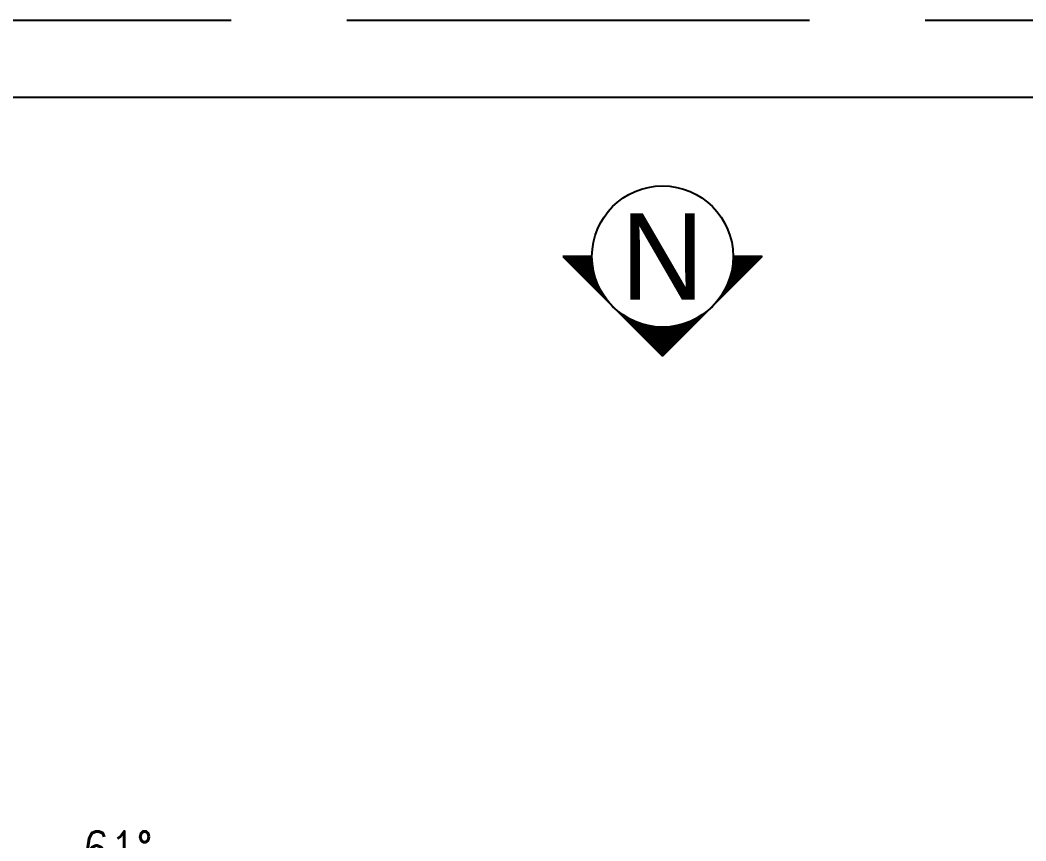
# Model space of a CAD drawing. Extents: x -1889 to 1550, y -1971 to 1122.
# Drawn here: x 543.1 to 699.6, y 772.2 to 900 of the extents above; entities that cross this region are included whole.
import ezdxf
from ezdxf.enums import TextEntityAlignment as Align

# ---------------------------------------------------------------- set-up
doc = ezdxf.new("R2010")
doc.units = 0
doc.header["$LTSCALE"] = 12
doc.header["$MEASUREMENT"] = 0
doc.linetypes.add('AM_ISO02W050', pattern=[7.5, 6, -1.5])
doc.layers.get('0').update_dxf_attribs({"linetype": 'CONTINUOUS'})
doc.layers.get('Defpoints').update_dxf_attribs({"linetype": 'CONTINUOUS'})
doc.layers.add('DIM', color=1, linetype='CONTINUOUS')
doc.styles.add('GOTHICE', font='gothice', dxfattribs={"height": 3})
doc.styles.add('ROMANS', font='ROMANS.shx', dxfattribs={"width": 0.85, "height": 5.76})

# ---------------------------------------------------------------- blocks, each defined once
blk = doc.blocks.new('*X42')
at = {"color": 0}
for p, q in [((457.944, 522.8), (459.527, 522.8)), ((458.024, 522.88), (459.447, 522.88)), ((458.104, 522.96), (459.367, 522.96)), ((458.184, 523.04), (459.287, 523.04)), ((458.264, 523.12), (459.207, 523.12)), ((458.344, 523.2), (459.127, 523.2)), ((458.424, 523.28), (459.047, 523.28)), ((458.504, 523.36), (458.967, 523.36)), ((458.584, 523.44), (458.887, 523.44)), ((458.664, 523.52), (458.807, 523.52)), ((457.144, 522), (460.327, 522)), ((457.224, 522.08), (460.247, 522.08)), ((457.304, 522.16), (460.167, 522.16)), ((457.384, 522.24), (460.087, 522.24)), ((457.464, 522.32), (460.007, 522.32)), ((457.544, 522.4), (459.927, 522.4)), ((457.624, 522.48), (459.847, 522.48)), ((457.704, 522.56), (459.767, 522.56)), ((457.784, 522.64), (459.687, 522.64)), ((457.864, 522.72), (459.607, 522.72)), ((456.344, 521.2), (457.573, 521.2)), ((456.424, 521.28), (458.038, 521.28)), ((456.504, 521.36), (460.967, 521.36)), ((456.584, 521.44), (460.887, 521.44)), ((456.664, 521.52), (460.807, 521.52)), ((456.744, 521.6), (460.727, 521.6)), ((456.824, 521.68), (460.647, 521.68)), ((456.904, 521.76), (460.567, 521.76)), ((456.984, 521.84), (460.487, 521.84)), ((457.064, 521.92), (460.407, 521.92)), ((459.433, 521.28), (461.047, 521.28)), ((459.898, 521.2), (461.127, 521.2)), ((455.544, 520.4), (455.686, 520.4)), ((455.624, 520.48), (455.81, 520.48)), ((455.704, 520.56), (455.941, 520.56)), ((455.784, 520.64), (456.081, 520.64)), ((455.864, 520.72), (456.231, 520.72)), ((455.944, 520.8), (456.394, 520.8)), ((456.024, 520.88), (456.571, 520.88)), ((456.104, 520.96), (456.768, 520.96)), ((456.184, 521.04), (456.991, 521.04)), ((456.264, 521.12), (457.251, 521.12)), ((460.22, 521.12), (461.207, 521.12)), ((460.48, 521.04), (461.287, 521.04)), ((460.703, 520.96), (461.367, 520.96)), ((460.9, 520.88), (461.447, 520.88)), ((461.077, 520.8), (461.527, 520.8)), ((461.24, 520.72), (461.607, 520.72)), ((461.39, 520.64), (461.687, 520.64)), ((461.53, 520.56), (461.767, 520.56)), ((461.661, 520.48), (461.847, 520.48)), ((461.785, 520.4), (461.927, 520.4)), ((455.064, 519.92), (455.068, 519.92)), ((455.144, 520), (455.159, 520)), ((455.224, 520.08), (455.254, 520.08)), ((455.304, 520.16), (455.354, 520.16)), ((455.384, 520.24), (455.459, 520.24)), ((455.464, 520.32), (455.57, 520.32)), ((461.901, 520.32), (462.007, 520.32)), ((462.012, 520.24), (462.087, 520.24)), ((462.117, 520.16), (462.167, 520.16)), ((462.217, 520.08), (462.247, 520.08)), ((462.312, 520), (462.327, 520)), ((462.403, 519.92), (462.407, 519.92)), ((454.024, 518.88), (454.167, 518.88)), ((454.104, 518.96), (454.222, 518.96)), ((454.184, 519.04), (454.278, 519.04)), ((454.264, 519.12), (454.337, 519.12)), ((454.344, 519.2), (454.398, 519.2)), ((454.424, 519.28), (454.461, 519.28)), ((454.504, 519.36), (454.527, 519.36)), ((454.584, 519.44), (454.595, 519.44)), ((454.664, 519.52), (454.666, 519.52)), ((462.805, 519.52), (462.807, 519.52)), ((462.876, 519.44), (462.887, 519.44)), ((462.944, 519.36), (462.967, 519.36)), ((463.01, 519.28), (463.047, 519.28)), ((463.073, 519.2), (463.127, 519.2)), ((463.134, 519.12), (463.207, 519.12)), ((463.193, 519.04), (463.287, 519.04)), ((463.249, 518.96), (463.367, 518.96)), ((463.304, 518.88), (463.447, 518.88)), ((453.224, 518.08), (453.725, 518.08)), ((453.304, 518.16), (453.762, 518.16)), ((453.384, 518.24), (453.8, 518.24)), ((453.464, 518.32), (453.84, 518.32)), ((453.544, 518.4), (453.881, 518.4)), ((453.624, 518.48), (453.925, 518.48)), ((453.704, 518.56), (453.969, 518.56)), ((453.784, 518.64), (454.016, 518.64)), ((453.864, 518.72), (454.065, 518.72)), ((453.944, 518.8), (454.115, 518.8)), ((463.356, 518.8), (463.527, 518.8)), ((463.406, 518.72), (463.607, 518.72)), ((463.455, 518.64), (463.687, 518.64)), ((463.502, 518.56), (463.767, 518.56)), ((463.547, 518.48), (463.847, 518.48)), ((463.59, 518.4), (463.927, 518.4)), ((463.631, 518.32), (464.007, 518.32)), ((463.671, 518.24), (464.087, 518.24)), ((463.709, 518.16), (464.167, 518.16)), ((463.746, 518.08), (464.247, 518.08)), ((452.424, 517.28), (453.439, 517.28)), ((452.504, 517.36), (453.461, 517.36)), ((452.584, 517.44), (453.485, 517.44)), ((452.664, 517.52), (453.51, 517.52)), ((452.744, 517.6), (453.537, 517.6)), ((452.824, 517.68), (453.564, 517.68)), ((452.904, 517.76), (453.594, 517.76)), ((452.984, 517.84), (453.624, 517.84)), ((453.064, 517.92), (453.657, 517.92)), ((453.144, 518), (453.69, 518)), ((463.781, 518), (464.327, 518)), ((463.814, 517.92), (464.407, 517.92)), ((463.847, 517.84), (464.487, 517.84)), ((463.877, 517.76), (464.567, 517.76)), ((463.907, 517.68), (464.647, 517.68)), ((463.934, 517.6), (464.727, 517.6)), ((463.961, 517.52), (464.807, 517.52)), ((463.986, 517.44), (464.887, 517.44)), ((464.01, 517.36), (464.967, 517.36)), ((464.032, 517.28), (465.047, 517.28)), ((451.704, 516.56), (453.293, 516.56)), ((451.784, 516.64), (453.304, 516.64)), ((451.864, 516.72), (453.317, 516.72)), ((451.944, 516.8), (453.33, 516.8)), ((452.024, 516.88), (453.345, 516.88)), ((452.104, 516.96), (453.362, 516.96)), ((452.184, 517.04), (453.379, 517.04)), ((452.264, 517.12), (453.398, 517.12)), ((452.344, 517.2), (453.417, 517.2)), ((464.054, 517.2), (465.127, 517.2)), ((464.073, 517.12), (465.207, 517.12)), ((464.092, 517.04), (465.287, 517.04)), ((464.11, 516.96), (465.367, 516.96)), ((464.126, 516.88), (465.447, 516.88)), ((464.141, 516.8), (465.527, 516.8)), ((464.154, 516.72), (465.607, 516.72)), ((464.167, 516.64), (465.687, 516.64)), ((464.178, 516.56), (465.767, 516.56)), ((450.984, 515.84), (453.245, 515.84)), ((451.064, 515.92), (453.245, 515.92)), ((451.144, 516), (453.247, 516)), ((451.224, 516.08), (453.25, 516.08)), ((451.304, 516.16), (453.254, 516.16)), ((451.384, 516.24), (453.26, 516.24)), ((451.464, 516.32), (453.266, 516.32)), ((451.544, 516.4), (453.274, 516.4)), ((451.624, 516.48), (453.283, 516.48)), ((464.188, 516.48), (465.847, 516.48)), ((464.197, 516.4), (465.927, 516.4)), ((464.205, 516.32), (466.007, 516.32)), ((464.211, 516.24), (466.087, 516.24)), ((464.217, 516.16), (466.167, 516.16)), ((464.221, 516.08), (466.247, 516.08)), ((464.224, 516), (466.327, 516)), ((464.226, 515.92), (466.407, 515.92)), ((464.226, 515.84), (466.487, 515.84))]:
    blk.add_line(p, q, dxfattribs=at)

msp = doc.modelspace()

# ---------------------------------------------------------------- linework, layer by layer
msp.add_line((-24, 888), (1080, 888))
at = {"layer": 'Defpoints', "linetype": 'AM_ISO02W050'}
msp.add_line((-36, 900), (1116, 900), dxfattribs=at)
at = {"layer": 'DIM'}
for p, q in [((627.59294, 863.20439), (643.10809, 847.68923)), ((632.12657, 863.20439), (627.59294, 863.20439)), ((658.62325, 863.20439), (643.10809, 847.68923)), ((658.62325, 863.20439), (654.08962, 863.20439))]:
    msp.add_line(p, q, dxfattribs=at)
msp.add_circle((643.10809, 863.20439), 10.98153, dxfattribs=at)

# ---------------------------------------------------------------- block references
at = {"layer": 'DIM', "xscale": 2.000000015999944, "yscale": 2.000000015999944, "zscale": 2.000000015999944, "rotation": 180}
msp.add_blockref('*X42', (1560.57914, 1894.87189), dxfattribs=at)

# ---------------------------------------------------------------- texts
at = {"layer": 'DIM', "style": 'GOTHICE'}
msp.add_text('N', height=13.43969, dxfattribs=at).set_placement((643.10809, 863.20439), align=Align.MIDDLE)
at = {"layer": 'DIM', "style": 'ROMANS', "width": 0.85}
msp.add_text('61%%D', height=5.76, dxfattribs=at).set_placement((558.30024, 770.81827), align=Align.MIDDLE_CENTER)

doc.saveas('drawing.dxf')
